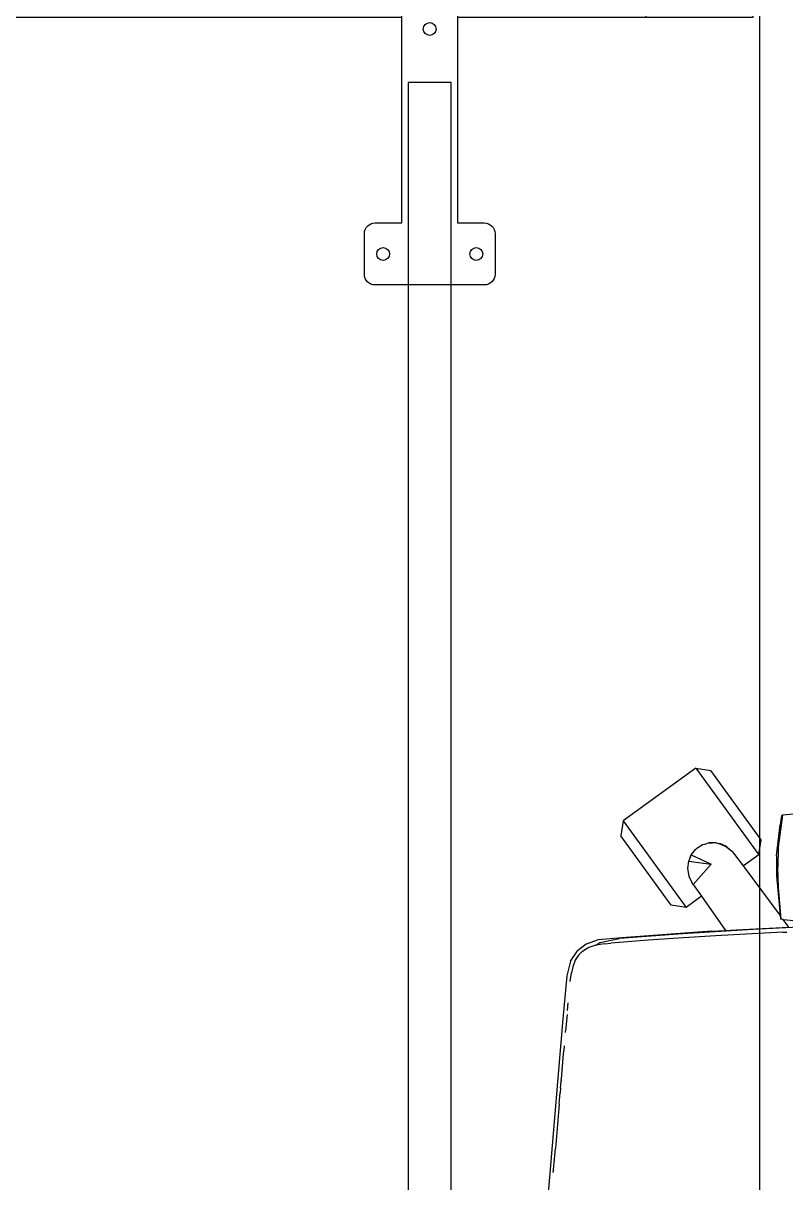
# Model space of a CAD drawing. Header units: millimetres. Extents: x 151130 to 215929, y 2134 to 34533.
# Drawn here: x 161161 to 161517, y 26964 to 27505 of the extents above; entities that cross this region are included whole.
import ezdxf

# ---------------------------------------------------------------- set-up
doc = ezdxf.new("R2010")
doc.units = ezdxf.units.MM
for name, color, linetype in [('2D', 7, 'Continuous'), ('MUEBLES', 8, 'Continuous'), ('OH CUBIERTA', 3, 'Continuous'), ('OH!-Furniture', 7, 'Continuous')]:
    doc.layers.add(name, color=color, linetype=linetype)

# ---------------------------------------------------------------- blocks, each defined once
blk = doc.blocks.new('CUR25.15070')
at = {"layer": 'OH CUBIERTA'}
blk.add_lwpolyline([(0, 0), (0, 700), (1500, 700), (1500, 0)], close=True, dxfattribs=at)
blk = doc.blocks.new('SP.LI.5LCS.070')
at = {"layer": '2D'}
for p, q in [((121, 209), (-121, 209)), ((121, -209), (-121, -209))]:
    blk.add_line(p, q, dxfattribs=at)
for points in [[(-25, 347), (-25, 209)], [(25, 209), (25, 347), (-25, 347)], [(25, 297), (-25, 297)], [(-121, 183), (121, 183)], [(-25, 183), (-25, -183)], [(25, -183), (25, 183)], [(-121, -183), (121, -183)], [(-25, -209), (-25, -347), (25, -347), (25, -209)], [(25, -297), (-25, -297)]]:
    blk.add_lwpolyline(points, dxfattribs=at)
for points in [[(-121, 209), (-121, 221.5, 0.414214), (-126, 226.5), (-145, 226.5, 0.414214), (-150, 221.5), (-150, 170.5, 0.414214), (-145, 165.5), (-126, 165.5, 0.414214), (-121, 170.5), (-121, 183)], [(121, 209), (121, 221.5, -0.414214), (126, 226.5), (145, 226.5, -0.414214), (150, 221.5), (150, 170.5, -0.414214), (145, 165.5), (126, 165.5, -0.414214), (121, 170.5), (121, 183)], [(-121, -209), (-121, -221.5, -0.414214), (-126, -226.5), (-145, -226.5, -0.414214), (-150, -221.5), (-150, -170.5, -0.414214), (-145, -165.5), (-126, -165.5, -0.414214), (-121, -170.5), (-121, -183)], [(121, -209), (121, -221.5, 0.414214), (126, -226.5), (145, -226.5, 0.414214), (150, -221.5), (150, -170.5, 0.414214), (145, -165.5), (126, -165.5, 0.414214), (121, -170.5), (121, -183)]]:
    blk.add_lwpolyline(points, format="xyb", dxfattribs=at)
for centre, radius in [((0, 322), 23), ((-135.5, 217.75), 3), ((135.5, 217.75), 3), ((-30.5, 196), 3), ((30.5, 196), 3), ((-135.5, 174.25), 3), ((135.5, 174.25), 3), ((-135.5, -174.25), 3), ((135.5, -174.25), 3), ((-30.5, -196), 3), ((30.5, -196), 3), ((-135.5, -217.75), 3), ((135.5, -217.75), 3), ((0, -322), 23)]:
    blk.add_circle(centre, radius, dxfattribs=at)
blk = doc.blocks.new('SILLA YON')
for p, q in [((462.5, 304.11), (433.11, 263.66)), ((462.5, 304.11), (455.51, 303)), ((462.5, 304.11), (496.48, 279.42)), ((432, 270.64), (455.51, 303)), ((407.86, 283.45), (422.07, 282.07)), ((422.07, 282.07), (424.03, 267.22)), ((422.07, 282.07), (422.27, 282.01)), ((422.27, 282.01), (422.48, 281.95)), ((422.48, 281.95), (423.1, 277.63)), ((424.81, 263.08), (423.1, 277.63)), ((496.48, 279.42), (467.09, 238.97)), ((496.48, 279.42), (497.58, 272.44)), ((474.07, 240.08), (497.58, 272.44)), ((424.03, 267.22), (424.29, 257.83)), ((433.11, 263.66), (432, 270.64)), ((446.4, 265.92), (445.4, 265.11)), ((446.4, 265.92), (448.11, 267.41)), ((448.16, 267.36), (446.4, 265.92)), ((448.11, 267.41), (451.3, 268.85)), ((451.34, 268.73), (448.16, 267.36)), ((452.97, 269.14), (451.3, 268.85)), ((452.97, 269.14), (451.34, 268.73)), ((452.97, 269.14), (453.72, 269.14)), ((453.72, 269.14), (454.77, 269.26)), ((453.72, 269.14), (456.23, 269.12)), ((456.23, 269.12), (454.77, 269.26)), ((456.23, 269.12), (458.45, 268.44)), ((458.45, 268.44), (459.35, 268.2)), ((459.55, 268.1), (459.35, 268.2)), ((459.55, 268.1), (461.98, 266.49)), ((461.98, 266.49), (462.2, 266.39)), ((462.44, 266.18), (462.2, 266.39)), ((464.66, 263.51), (462.44, 266.18)), ((424.81, 263.08), (424.81, 253.85)), ((433.11, 263.66), (440.31, 258.42)), ((440.31, 258.42), (444.78, 264.43)), ((444.78, 264.43), (445.4, 265.11)), ((464.66, 263.51), (455.38, 259.2)), ((465.89, 260.66), (455.38, 259.2)), ((464.66, 263.51), (465.09, 262.74)), ((464.66, 263.51), (465.5, 261.57)), ((465.09, 262.74), (465.5, 261.57)), ((465.5, 261.57), (465.89, 260.66)), ((465.89, 260.66), (466.37, 257.18)), ((423.2, 235.45), (440.31, 258.42)), ((423.91, 248.44), (424.29, 257.83)), ((455.38, 259.2), (463.78, 249.7)), ((466.37, 257.18), (465.84, 253.57)), ((424.81, 253.85), (423.2, 235.45)), ((463.78, 249.7), (459.88, 244.21)), ((463.78, 249.7), (464.21, 250.31)), ((465.84, 253.57), (464.21, 250.31)), ((422.65, 233.53), (423.91, 248.44)), ((459.88, 244.21), (448.62, 228.31)), ((459.88, 244.21), (467.09, 238.97)), ((467.09, 238.97), (474.07, 240.08)), ((421.7, 233.44), (408.11, 232.15)), ((419.01, 229.82), (421.7, 233.44)), ((421.7, 233.44), (422.65, 233.53)), ((422.65, 233.53), (423.04, 233.56)), ((423.2, 235.45), (423.04, 233.56)), ((414.43, 229.79), (435.74, 228.69)), ((443.73, 228.62), (419.01, 229.82)), ((421.85, 227.4), (420.01, 227.48)), ((435.74, 228.69), (468.53, 226.74)), ((448.62, 228.31), (443.73, 228.62)), ((455.23, 227.91), (448.62, 228.31)), ((455.23, 227.91), (497.12, 224.81)), ((421.89, 227.4), (421.85, 227.4)), ((421.89, 227.4), (436.17, 226.71)), ((436.17, 226.71), (453.29, 225.76)), ((453.29, 225.76), (453.35, 225.75)), ((453.35, 225.75), (470.79, 224.64)), ((468.53, 226.74), (498.18, 224.45)), ((470.79, 224.64), (484.63, 223.67)), ((484.63, 223.67), (502.22, 222.3)), ((497.12, 224.81), (508.16, 223.86)), ((507.3, 222.6), (498.18, 224.45)), ((505.22, 222.06), (502.22, 222.3)), ((505.22, 222.06), (509.19, 221.46)), ((509.19, 221.46), (507.3, 222.6)), ((508.16, 223.86), (513.79, 221.83)), ((509.28, 221.45), (509.19, 221.46)), ((509.28, 221.45), (512.93, 220.22)), ((515.49, 218.65), (512.93, 220.22)), ((513.79, 221.83), (517.75, 218.76)), ((515.49, 218.65), (517.33, 216.79)), ((517.33, 216.79), (518.79, 214.45)), ((521.07, 213.9), (517.75, 218.76)), ((518.79, 214.45), (519.96, 211.21)), ((519.96, 211.21), (520.52, 208.5)), ((521.07, 213.9), (522.68, 207.1)), ((521.13, 204.36), (520.52, 208.5)), ((522.68, 207.1), (524.56, 187.04)), ((522.41, 190.9), (522.07, 194.49)), ((522.59, 188.98), (523.3, 181.45)), ((524.56, 187.04), (532.1, 98.1)), ((523.38, 180.56), (523.3, 181.45)), ((523.93, 174.36), (524.13, 172)), ((524.43, 168.87), (524.13, 172)), ((524.76, 164.8), (524.43, 168.87)), ((524.88, 163.6), (524.76, 164.8)), ((524.88, 163.6), (524.93, 163.36)), ((524.93, 163.36), (524.91, 163.27)), ((525.15, 160.4), (524.91, 163.27)), ((525.36, 158.16), (525.15, 160.4)), ((525.36, 158.16), (525.41, 157.89)), ((525.65, 154.65), (525.41, 157.89)), ((525.65, 154.65), (525.89, 152.47)), ((525.89, 152.47), (525.87, 152.38)), ((526.15, 148.97), (525.87, 152.38)), ((526.32, 147.22), (526.15, 148.97)), ((526.35, 147.09), (526.32, 147.22)), ((526.35, 147.09), (526.64, 143.32)), ((526.64, 143.32), (526.79, 141.74)), ((526.79, 141.74), (527.14, 137.69)), ((527.14, 137.69), (528.12, 126.43)), ((529.04, 116.56), (528.12, 126.43)), ((529.04, 116.56), (529.01, 116.39)), ((529.11, 115.22), (529.01, 116.39))]:
    blk.add_line(p, q)
blk = doc.blocks.new('T2')
at = {"layer": 'MUEBLES'}
blk.add_lwpolyline([(55.5, -556), (1444.5, -556), (1444.5, -536), (55.5, -536)], close=True, dxfattribs=at)
blk.add_blockref('SP.LI.5LCS.070', (1500, -350))
at = {"layer": 'OH CUBIERTA'}
blk.add_blockref('CUR25.15070', (0, -700), dxfattribs=at)
at = {"layer": 'OH!-Furniture', "xscale": -1, "rotation": 270}
blk.add_blockref('SILLA YON', (820.32, -1132.8, -3132), dxfattribs=at)

msp = doc.modelspace()

# ---------------------------------------------------------------- block references
at = {"color": 5, "rotation": 90}
msp.add_blockref('T2', (160804.88, 26033.22), dxfattribs=at)

doc.saveas('drawing.dxf')
